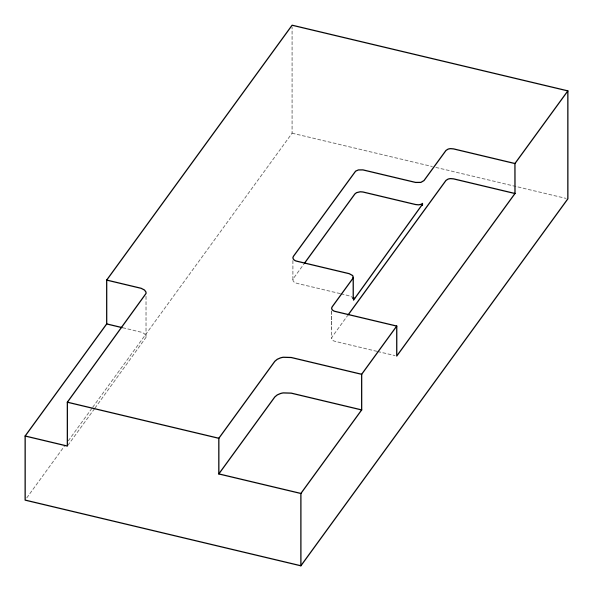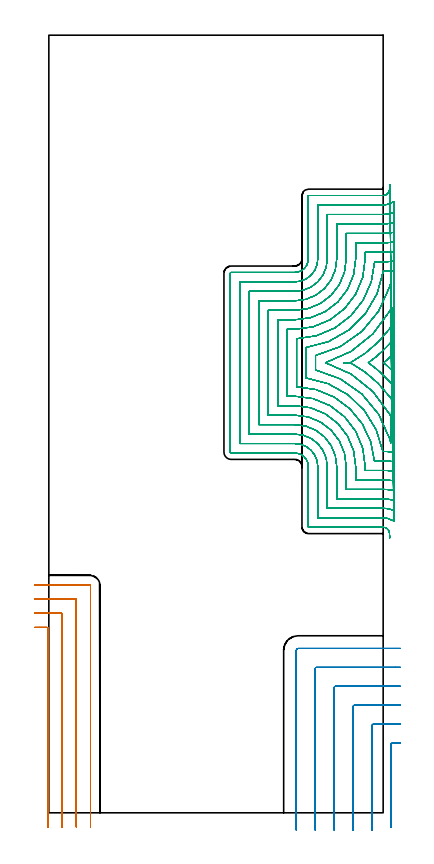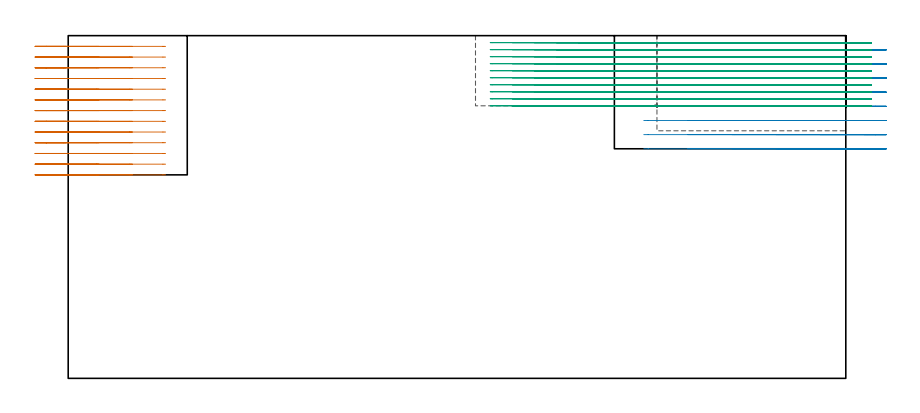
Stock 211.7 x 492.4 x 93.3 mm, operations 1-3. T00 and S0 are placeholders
(PLAN: 4 operations, 2 tool changes, 197.9 min)
(1 MILL_CORNER_NOTCH_RECTANGULAR | CORNER_NOTCH_RECTANGULAR | NXT0201_011 | Follow Part, ap 3, ae 75% | 18.46 min | 184345 mm3)
(2 MILL_CORNER_NOTCH_RECTANGULAR_1 | CORNER_NOTCH_RECTANGULAR_1 | UGT0201_008 | Follow Part, ap 4, ae 75% | 12.85 min | 217001 mm3)
(3 MILL_OPEN_POCKET | POCKET_OPEN | NXT0201_009 | Follow Part, ap 2, ae 75% | 127.91 min | 329521 mm3)
(4 MILL_SLOT | SLOT_PARTIAL_RECTANGULAR | NXT0201_009 | Follow Part, ap 2, ae 75% | 38.71 min | 76192 mm3)
(TOOL NXT0201_011 | ENDMILL 12mm [2P460-1200-NA 1630] | D12 FL38 Z6)
(TOOL UGT0201_008 | End Mill 16 mm | D16 FL32 Z4)
(TOOL NXT0201_009 | ENDMILL 8mm [2P460-0800-NA 1630] | D8 FL26 Z6)
(OP 1 MILL_CORNER_NOTCH_RECTANGULAR)
G17 G21 G94 G90
T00 M6
G54
G17 G0 G90 X-0.6 Y-8.97 S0 M3
G43 Z103.3 H1
Z90.385
G94 G1 Y-5.97 F250.
Y116.804 F500.
G3 X-1.196 Y117.4 R0.6
G1 X-6.
X-9. F250.
G0 Z103.3
X8.4 Y-9.
Z90.385
G1 Y-6.
Y125.804 F500.
G3 X7.804 Y126.4 R0.6
G1 X-6.
X-9. F250.
G0 Z103.3
X17.4 Y-9.
Z90.385
G1 Y-6.
Y134.804 F500.
G3 X16.804 Y135.4 R0.6
G1 X-6.
X-9. F250.
G0 Z103.3
X26.4 Y-9.
Z90.385
G1 Y-6.
Y143.8 F500.
G3 X25.8 Y144.4 R0.6
G1 X-6.
X-9. F250.
G0 Z103.3
X-0.6 Y-8.97
Z87.469
G1 Y-5.97
Y116.805 F500.
G3 X-1.195 Y117.4 R0.6
G1 X-6.
X-9. F250.
G0 Z103.3
X8.4 Y-9.
Z87.469
G1 Y-6.
Y125.804 F500.
G3 X7.804 Y126.4 R0.6
G1 X-6.
X-9. F250.
G0 Z103.3
X17.4 Y-9.
Z87.469
G1 Y-6.
Y134.804 F500.
G3 X16.804 Y135.4 R0.6
G1 X-6.
X-9. F250.
G0 Z103.3
X26.4 Y-9.
Z87.469
G1 Y-6.
Y143.8 F500.
G3 X25.8 Y144.4 R0.6
G1 X-6.
X-9. F250.
G0 Z103.3
X-0.6 Y-8.97
Z84.554
G1 Y-5.97
Y116.805 F500.
G3 X-1.195 Y117.4 R0.6
G1 X-6.
X-9. F250.
G0 Z103.3
X8.4 Y-9.
Z84.554
G1 Y-6.
Y125.804 F500.
G3 X7.804 Y126.4 R0.6
G1 X-6.
X-9. F250.
G0 Z103.3
X17.4 Y-9.
Z84.554
G1 Y-6.
Y134.804 F500.
G3 X16.804 Y135.4 R0.6
G1 X-6.
X-9. F250.
G0 Z103.3
X26.4 Y-9.
Z84.554
G1 Y-6.
Y143.8 F500.
G3 X25.8 Y144.4 R0.6
G1 X-6.
X-9. F250.
G0 Z103.3
X-0.6 Y-8.97
Z81.638
G1 Y-5.97
Y116.805 F500.
G3 X-1.195 Y117.4 R0.6
G1 X-6.
X-9. F250.
G0 Z103.3
X8.4 Y-9.
Z81.638
G1 Y-6.
Y125.804 F500.
G3 X7.804 Y126.4 R0.6
G1 X-6.
X-9. F250.
G0 Z103.3
X17.4 Y-9.
Z81.638
G1 Y-6.
Y134.804 F500.
G3 X16.804 Y135.4 R0.6
G1 X-6.
X-9. F250.
G0 Z103.3
X26.4 Y-9.
Z81.638
G1 Y-6.
Y143.8 F500.
G3 X25.8 Y144.4 R0.6
G1 X-6.
X-9. F250.
G0 Z103.3
X-0.6 Y-8.97
Z78.723
G1 Y-5.97
Y116.805 F500.
G3 X-1.195 Y117.4 R0.6
G1 X-6.
X-9. F250.
G0 Z103.3
X8.4 Y-9.
Z78.723
G1 Y-6.
Y125.804 F500.
G3 X7.804 Y126.4 R0.6
G1 X-6.
X-9. F250.
G0 Z103.3
X17.4 Y-9.
Z78.723
G1 Y-6.
Y134.804 F500.
G3 X16.804 Y135.4 R0.6
G1 X-6.
X-9. F250.
G0 Z103.3
X26.4 Y-9.
Z78.723
G1 Y-6.
Y143.8 F500.
G3 X25.8 Y144.4 R0.6
G1 X-6.
X-9. F250.
G0 Z103.3
X-0.6 Y-8.97
Z75.808
G1 Y-5.97
Y116.805 F500.
G3 X-1.195 Y117.4 R0.6
G1 X-6.
X-9. F250.
G0 Z103.3
X8.4 Y-9.
Z75.808
G1 Y-6.
Y125.804 F500.
G3 X7.804 Y126.4 R0.6
G1 X-6.
X-9. F250.
G0 Z103.3
X17.4 Y-9.
Z75.808
G1 Y-6.
Y134.804 F500.
G3 X16.804 Y135.4 R0.6
G1 X-6.
X-9. F250.
G0 Z103.3
X26.4 Y-9.
Z75.808
G1 Y-6.
Y143.8 F500.
G3 X25.8 Y144.4 R0.6
G1 X-6.
X-9. F250.
G0 Z103.3
X-0.6 Y-8.97
Z72.892
G1 Y-5.97
Y116.805 F500.
G3 X-1.195 Y117.4 R0.6
G1 X-6.
X-9. F250.
G0 Z103.3
X8.4 Y-9.
Z72.892
G1 Y-6.
Y125.804 F500.
G3 X7.804 Y126.4 R0.6
G1 X-6.
X-9. F250.
G0 Z103.3
X17.4 Y-9.
Z72.892
G1 Y-6.
Y134.804 F500.
G3 X16.804 Y135.4 R0.6
G1 X-6.
X-9. F250.
G0 Z103.3
X26.4 Y-9.
Z72.892
G1 Y-6.
Y143.8 F500.
G3 X25.8 Y144.4 R0.6
G1 X-6.
X-9. F250.
G0 Z103.3
X-0.6 Y-8.97
Z69.977
G1 Y-5.97
Y116.805 F500.
G3 X-1.195 Y117.4 R0.6
G1 X-6.
X-9. F250.
G0 Z103.3
X8.4 Y-9.
Z69.977
G1 Y-6.
Y125.804 F500.
G3 X7.804 Y126.4 R0.6
G1 X-6.
X-9. F250.
G0 Z103.3
X17.4 Y-9.
Z69.977
G1 Y-6.
Y134.804 F500.
G3 X16.804 Y135.4 R0.6
G1 X-6.
X-9. F250.
G0 Z103.3
X26.4 Y-9.
Z69.977
G1 Y-6.
Y143.8 F500.
G3 X25.8 Y144.4 R0.6
G1 X-6.
X-9. F250.
G0 Z103.3
X-0.6 Y-8.97
Z67.062
G1 Y-5.97
Y116.805 F500.
G3 X-1.195 Y117.4 R0.6
G1 X-6.
X-9. F250.
G0 Z103.3
X8.4 Y-9.
Z67.062
G1 Y-6.
Y125.804 F500.
G3 X7.804 Y126.4 R0.6
G1 X-6.
X-9. F250.
G0 Z103.3
X17.4 Y-9.
Z67.062
G1 Y-6.
Y134.804 F500.
G3 X16.804 Y135.4 R0.6
G1 X-6.
X-9. F250.
G0 Z103.3
X26.4 Y-9.
Z67.062
G1 Y-6.
Y143.8 F500.
G3 X25.8 Y144.4 R0.6
G1 X-6.
X-9. F250.
G0 Z103.3
X-0.6 Y-8.97
Z64.146
G1 Y-5.97
Y116.805 F500.
G3 X-1.195 Y117.4 R0.6
G1 X-6.
X-9. F250.
G0 Z103.3
X8.4 Y-9.
Z64.146
G1 Y-6.
Y125.804 F500.
G3 X7.804 Y126.4 R0.6
G1 X-6.
X-9. F250.
G0 Z103.3
X17.4 Y-9.
Z64.146
G1 Y-6.
Y134.804 F500.
G3 X16.804 Y135.4 R0.6
G1 X-6.
X-9. F250.
G0 Z103.3
X26.4 Y-9.
Z64.146
G1 Y-6.
Y143.8 F500.
G3 X25.8 Y144.4 R0.6
G1 X-6.
X-9. F250.
G0 Z103.3
X-0.6 Y-8.97
Z61.231
G1 Y-5.97
Y116.805 F500.
G3 X-1.195 Y117.4 R0.6
G1 X-6.
X-9. F250.
G0 Z103.3
X8.4 Y-9.
Z61.231
G1 Y-6.
Y125.804 F500.
G3 X7.804 Y126.4 R0.6
G1 X-6.
X-9. F250.
G0 Z103.3
X17.4 Y-9.
Z61.231
G1 Y-6.
Y134.804 F500.
G3 X16.804 Y135.4 R0.6
G1 X-6.
X-9. F250.
G0 Z103.3
X26.4 Y-9.
Z61.231
G1 Y-6.
Y143.8 F500.
G3 X25.8 Y144.4 R0.6
G1 X-6.
X-9. F250.
G0 Z103.3
X-0.6 Y-8.97
Z58.315
G1 Y-5.97
Y116.805 F500.
G3 X-1.195 Y117.4 R0.6
G1 X-6.
X-9. F250.
G0 Z103.3
X8.4 Y-9.
Z58.315
G1 Y-6.
Y125.804 F500.
G3 X7.804 Y126.4 R0.6
G1 X-6.
X-9. F250.
G0 Z103.3
X17.4 Y-9.
Z58.315
G1 Y-6.
Y134.804 F500.
G3 X16.804 Y135.4 R0.6
G1 X-6.
X-9. F250.
G0 Z103.3
X26.4 Y-9.
Z58.315
G1 Y-6.
Y143.8 F500.
G3 X25.8 Y144.4 R0.6
G1 X-6.
X-9. F250.
G0 Z103.3
X-0.6 Y-8.97
Z55.4
G1 Y-5.97
Y116.805 F500.
G3 X-1.195 Y117.4 R0.6
G1 X-6.
X-9. F250.
G0 Z103.3
X8.4 Y-9.
Z55.4
G1 Y-6.
Y125.804 F500.
G3 X7.804 Y126.4 R0.6
G1 X-6.
X-9. F250.
G0 Z103.3
X17.4 Y-9.
Z55.4
G1 Y-6.
Y134.804 F500.
G3 X16.804 Y135.4 R0.6
G1 X-6.
X-9. F250.
G0 Z103.3
X26.4 Y-9.
Z55.4
G1 Y-6.
Y143.8 F500.
G3 X25.8 Y144.4 R0.6
G1 X-6.
X-9. F250.
G0 Z103.3
M5
M2
(OP 2 MILL_CORNER_NOTCH_RECTANGULAR_1)
G17 G21 G94 G90
T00 M6
G54
G17 G0 G90 X222.7 Y44.1 S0 M3
G43 Z103.3 H0
Z89.45
G94 G1 X219.7 F250.
X217.494 F500.
G3 X216.7 Y43.306 R0.8
G1 Y-6.245
Y-9.245 F250.
G0 Z103.3
X222.7 Y56.1
Z89.45
G1 X219.7
X205.495 F500.
G3 X204.7 Y55.305 R0.8
G1 Y-8.
Y-11. F250.
G0 Z103.3
X222.7 Y68.1
Z89.45
G1 X219.7
X193.495 F500.
G3 X192.7 Y67.305 R0.8
G1 Y-8.
Y-11. F250.
G0 Z103.3
X222.7 Y80.1
Z89.45
G1 X219.7
X181.495 F500.
G3 X180.7 Y79.305 R0.8
G1 Y-8.
Y-11. F250.
G0 Z103.3
X222.7 Y92.1
Z89.45
G1 X219.7
X169.495 F500.
G3 X168.7 Y91.305 R0.8
G1 Y-8.
Y-11. F250.
G0 Z103.3
X222.7 Y104.1
Z89.45
G1 X219.7
X157.9 F500.
G3 X156.7 Y102.9 R1.2
G1 Y-8.
Y-11. F250.
G0 Z103.3
X222.7 Y44.1
Z85.6
G1 X219.7
X217.494 F500.
G3 X216.7 Y43.306 R0.8
G1 Y-6.245
Y-9.245 F250.
G0 Z103.3
X222.7 Y56.1
Z85.6
G1 X219.7
X205.495 F500.
G3 X204.7 Y55.305 R0.8
G1 Y-8.
Y-11. F250.
G0 Z103.3
X222.7 Y68.1
Z85.6
G1 X219.7
X193.495 F500.
G3 X192.7 Y67.305 R0.8
G1 Y-8.
Y-11. F250.
G0 Z103.3
X222.7 Y80.1
Z85.6
G1 X219.7
X181.495 F500.
G3 X180.7 Y79.305 R0.8
G1 Y-8.
Y-11. F250.
G0 Z103.3
X222.7 Y92.1
Z85.6
G1 X219.7
X169.495 F500.
G3 X168.7 Y91.305 R0.8
G1 Y-8.
Y-11. F250.
G0 Z103.3
X222.7 Y104.1
Z85.6
G1 X219.7
X157.9 F500.
G3 X156.7 Y102.9 R1.2
G1 Y-8.
Y-11. F250.
G0 Z103.3
X222.7 Y44.1
Z81.75
G1 X219.7
X217.494 F500.
G3 X216.7 Y43.306 R0.8
G1 Y-6.245
Y-9.245 F250.
G0 Z103.3
X222.7 Y56.1
Z81.75
G1 X219.7
X205.495 F500.
G3 X204.7 Y55.305 R0.8
G1 Y-8.
Y-11. F250.
G0 Z103.3
X222.7 Y68.1
Z81.75
G1 X219.7
X193.495 F500.
G3 X192.7 Y67.305 R0.8
G1 Y-8.
Y-11. F250.
G0 Z103.3
X222.7 Y80.1
Z81.75
G1 X219.7
X181.495 F500.
G3 X180.7 Y79.305 R0.8
G1 Y-8.
Y-11. F250.
G0 Z103.3
X222.7 Y92.1
Z81.75
G1 X219.7
X169.495 F500.
G3 X168.7 Y91.305 R0.8
G1 Y-8.
Y-11. F250.
G0 Z103.3
X222.7 Y104.1
Z81.75
G1 X219.7
X157.9 F500.
G3 X156.7 Y102.9 R1.2
G1 Y-8.
Y-11. F250.
G0 Z103.3
X222.7 Y44.1
Z77.9
G1 X219.7
X217.494 F500.
G3 X216.7 Y43.306 R0.8
G1 Y-6.245
Y-9.245 F250.
G0 Z103.3
X222.7 Y56.1
Z77.9
G1 X219.7
X205.495 F500.
G3 X204.7 Y55.305 R0.8
G1 Y-8.
Y-11. F250.
G0 Z103.3
X222.7 Y68.1
Z77.9
G1 X219.7
X193.495 F500.
G3 X192.7 Y67.305 R0.8
G1 Y-8.
Y-11. F250.
G0 Z103.3
X222.7 Y80.1
Z77.9
G1 X219.7
X181.495 F500.
G3 X180.7 Y79.305 R0.8
G1 Y-8.
Y-11. F250.
G0 Z103.3
X222.7 Y92.1
Z77.9
G1 X219.7
X169.495 F500.
G3 X168.7 Y91.305 R0.8
G1 Y-8.
Y-11. F250.
G0 Z103.3
X222.7 Y104.1
Z77.9
G1 X219.7
X157.9 F500.
G3 X156.7 Y102.9 R1.2
G1 Y-8.
Y-11. F250.
G0 Z103.3
X222.7 Y44.1
Z74.05
G1 X219.7
X217.494 F500.
G3 X216.7 Y43.306 R0.8
G1 Y-6.245
Y-9.245 F250.
G0 Z103.3
X222.7 Y56.1
Z74.05
G1 X219.7
X205.495 F500.
G3 X204.7 Y55.305 R0.8
G1 Y-8.
Y-11. F250.
G0 Z103.3
X222.7 Y68.1
Z74.05
G1 X219.7
X193.495 F500.
G3 X192.7 Y67.305 R0.8
G1 Y-8.
Y-11. F250.
G0 Z103.3
X222.7 Y80.1
Z74.05
G1 X219.7
X181.495 F500.
G3 X180.7 Y79.305 R0.8
G1 Y-8.
Y-11. F250.
G0 Z103.3
X222.7 Y92.1
Z74.05
G1 X219.7
X169.495 F500.
G3 X168.7 Y91.305 R0.8
G1 Y-8.
Y-11. F250.
G0 Z103.3
X222.7 Y104.1
Z74.05
G1 X219.7
X157.9 F500.
G3 X156.7 Y102.9 R1.2
G1 Y-8.
Y-11. F250.
G0 Z103.3
X222.7 Y44.1
Z70.2
G1 X219.7
X217.494 F500.
G3 X216.7 Y43.306 R0.8
G1 Y-6.245
Y-9.245 F250.
G0 Z103.3
X222.7 Y56.1
Z70.2
G1 X219.7
X205.495 F500.
G3 X204.7 Y55.305 R0.8
G1 Y-8.
Y-11. F250.
G0 Z103.3
X222.7 Y68.1
Z70.2
G1 X219.7
X193.495 F500.
G3 X192.7 Y67.305 R0.8
G1 Y-8.
Y-11. F250.
G0 Z103.3
X222.7 Y80.1
Z70.2
G1 X219.7
X181.495 F500.
G3 X180.7 Y79.305 R0.8
G1 Y-8.
Y-11. F250.
G0 Z103.3
X222.7 Y92.1
Z70.2
G1 X219.7
X169.495 F500.
G3 X168.7 Y91.305 R0.8
G1 Y-8.
Y-11. F250.
G0 Z103.3
X222.7 Y104.1
Z70.2
G1 X219.7
X157.9 F500.
G3 X156.7 Y102.9 R1.2
G1 Y-8.
Y-11. F250.
G0 Z103.3
X222.7 Y44.1
Z66.35
G1 X219.7
X217.494 F500.
G3 X216.7 Y43.306 R0.8
G1 Y-6.245
Y-9.245 F250.
G0 Z103.3
X222.7 Y56.1
Z66.35
G1 X219.7
X205.495 F500.
G3 X204.7 Y55.305 R0.8
G1 Y-8.
Y-11. F250.
G0 Z103.3
X222.7 Y68.1
Z66.35
G1 X219.7
X193.495 F500.
G3 X192.7 Y67.305 R0.8
G1 Y-8.
Y-11. F250.
G0 Z103.3
X222.7 Y80.1
Z66.35
G1 X219.7
X181.495 F500.
G3 X180.7 Y79.305 R0.8
G1 Y-8.
Y-11. F250.
G0 Z103.3
X222.7 Y92.1
Z66.35
G1 X219.7
X169.495 F500.
G3 X168.7 Y91.305 R0.8
G1 Y-8.
Y-11. F250.
G0 Z103.3
X222.7 Y104.1
Z66.35
G1 X219.7
X157.9 F500.
G3 X156.7 Y102.9 R1.2
G1 Y-8.
Y-11. F250.
G0 Z103.3
X222.7 Y44.1
Z62.5
G1 X219.7
X217.494 F500.
G3 X216.7 Y43.306 R0.8
G1 Y-6.245
Y-9.245 F250.
G0 Z103.3
X222.7 Y56.1
Z62.5
G1 X219.7
X205.495 F500.
G3 X204.7 Y55.305 R0.8
G1 Y-8.
Y-11. F250.
G0 Z103.3
X222.7 Y68.1
Z62.5
G1 X219.7
X193.495 F500.
G3 X192.7 Y67.305 R0.8
G1 Y-8.
Y-11. F250.
G0 Z103.3
X222.7 Y80.1
Z62.5
G1 X219.7
X181.495 F500.
G3 X180.7 Y79.305 R0.8
G1 Y-8.
Y-11. F250.
G0 Z103.3
X222.7 Y92.1
Z62.5
G1 X219.7
X169.495 F500.
G3 X168.7 Y91.305 R0.8
G1 Y-8.
Y-11. F250.
G0 Z103.3
X222.7 Y104.1
Z62.5
G1 X219.7
X157.9 F500.
G3 X156.7 Y102.9 R1.2
G1 Y-8.
Y-11. F250.
G0 Z103.3
M5
M2
(OP 3 MILL_OPEN_POCKET)
G17 G21 G94 G90
T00 M6
G54
G17 G0 G90 X217.864 Y290.374 S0 M3
G43 Z103.3 H1
Z91.39
G94 G1 X215.7 Y288.296 F250.
G2 X212.065 Y285. R86.5 F500.
X215.7 Y281.704 R86.5
G1 X217.864 Y279.626 F250.
X217.704 Y299.153
X215.7 Y296.92
G2 X202.316 Y285. R80.5 F500.
X215.7 Y273.08 R80.5
G1 X217.704 Y270.847 F250.
X217.484 Y308.815
X215.7 Y306.403
G2 X190.925 Y285. R74.5 F500.
G1 X186.77
X190.925
G2 X215.7 Y263.597 R74.5
G1 X217.484 Y261.185 F250.
X217.155 Y320.093
X215.7 Y317.47
G2 X175.185 Y285. R68.5 F500.
X215.7 Y252.53 R68.5
G1 X217.155 Y249.907 F250.
X216.556 Y335.736
X215.7 Y332.861
G2 X168.9 Y289.588 R62.5 F500.
G1 Y280.412
G2 X215.7 Y237.139 R62.5
G1 X216.556 Y234.264 F250.
X218.691 Y343.285
X215.7 Y343.054
G2 X211.759 Y342.9 R52. F500.
X162.9 Y294.648 R56.5
G1 Y275.352
G2 X211.496 Y228.8 R56.5
X215.7 Y228.646 R52.
G1 X218.691 Y228.416 F250.
X218.689 Y349.335
X215.7 Y349.074
G2 X211.7 Y348.9 R46. F500.
G1 X206.268
G2 X156.9 Y300.212 R50.5
G1 Y269.788
G2 X206.179 Y222.8 R50.5
G1 X211.7
G2 X215.7 Y222.626 R46.
G1 X218.689 Y222.365 F250.
X218.685 Y355.401
X215.7 Y355.101
G2 X211.7 Y354.9 R40. F500.
G1 X200.3
Y350.7
G2 X155.8 Y306.2 R44.5
G1 X150.9
Y263.8
X155.8
G2 X200.3 Y219.3 R44.5
G1 Y216.8
X211.7
G2 X215.7 Y216.599 R40.
G1 X218.685 Y216.299 F250.
X218.679 Y361.489
X215.7 Y361.136
G2 X211.7 Y360.9 R34. F500.
G1 X194.3
Y350.7
G2 X155.8 Y312.2 R38.5
G1 X144.9
Y257.8
X155.8
G2 X194.3 Y219.3 R38.5
G1 Y210.8
X211.7
G2 X215.7 Y210.564 R34.
G1 X218.679 Y210.211 F250.
X218.669 Y367.616
X215.7 Y367.187
G2 X211.7 Y366.9 R28. F500.
G1 X188.3
Y350.7
G2 X155.8 Y318.2 R32.5
G1 X138.9
Y251.8
X155.8
G2 X188.3 Y219.3 R32.5
G1 Y204.8
X211.7
G2 X215.7 Y204.513 R28.
G1 X218.669 Y204.084 F250.
X218.65 Y373.812
X215.7 Y373.267
G2 X211.7 Y372.9 R22. F500.
G1 X182.3
Y350.7
G2 X155.8 Y324.2 R26.5
G1 X132.9
Y245.8
X155.8
G2 X182.3 Y219.3 R26.5
G1 Y198.8
X211.7
G2 X215.7 Y198.433 R22.
G1 X218.65 Y197.888 F250.
X218.605 Y380.158
X215.7 Y379.408
G2 X211.7 Y378.9 R16. F500.
G1 X176.3
Y350.7
G2 X155.8 Y330.2 R20.5
G1 X126.9
Y239.8
X155.8
G2 X176.3 Y219.3 R20.5
G1 Y192.8
X211.7
G2 X215.7 Y192.292 R16.
G1 X218.605 Y191.542 F250.
X218.45 Y386.935
X215.7 Y385.735
G2 X211.7 Y384.9 R10. F500.
G1 X170.3
Y350.7
G2 X155.8 Y336.2 R14.5
G1 X120.9
Y233.8
X155.8
G2 X170.3 Y219.3 R14.5
G1 Y186.8
X211.7
G2 X215.7 Y185.965 R10.
G1 X218.45 Y184.765 F250.
X215.902 Y397.61
X215.69 Y394.617
G2 X211.7 Y390.9 R4. F500.
G1 X164.5
G3 X164.3 Y390.701 R0.2
G1 Y350.7
G2 X155.8 Y342.2 R8.5
G1 X115.4
G3 X114.9 Y341.7 R0.5
G1 Y228.3
G3 X115.4 Y227.8 R0.5
G1 X155.8
G2 X164.3 Y219.3 R8.5
G1 Y181.
G3 X164.5 Y180.8 R0.2
G1 X211.7
G2 X215.69 Y177.083 R4.
G1 X215.902 Y174.09 F250.
G0 X217.864 Y290.374 Z89.48
G1 X215.7 Y288.296
G2 X212.065 Y285. R86.5 F500.
X215.7 Y281.704 R86.5
G1 X217.864 Y279.626 F250.
X217.704 Y299.153
X215.7 Y296.92
G2 X202.316 Y285. R80.5 F500.
X215.7 Y273.08 R80.5
G1 X217.704 Y270.847 F250.
X217.484 Y308.815
X215.7 Y306.403
G2 X190.925 Y285. R74.5 F500.
G1 X186.77
X190.925
G2 X215.7 Y263.597 R74.5
G1 X217.484 Y261.185 F250.
X217.155 Y320.093
X215.7 Y317.47
G2 X175.185 Y285. R68.5 F500.
X215.7 Y252.53 R68.5
G1 X217.155 Y249.907 F250.
X216.556 Y335.736
X215.7 Y332.861
G2 X168.9 Y289.588 R62.5 F500.
G1 Y280.412
G2 X215.7 Y237.139 R62.5
G1 X216.556 Y234.264 F250.
X218.691 Y343.285
X215.7 Y343.054
G2 X211.759 Y342.9 R52. F500.
X162.9 Y294.648 R56.5
G1 Y275.352
G2 X211.496 Y228.8 R56.5
X215.7 Y228.646 R52.
G1 X218.691 Y228.416 F250.
X218.689 Y349.335
X215.7 Y349.074
G2 X211.7 Y348.9 R46. F500.
G1 X206.268
G2 X156.9 Y300.212 R50.5
G1 Y269.788
G2 X206.179 Y222.8 R50.5
G1 X211.7
G2 X215.7 Y222.626 R46.
G1 X218.689 Y222.365 F250.
X218.685 Y355.401
X215.7 Y355.101
G2 X211.7 Y354.9 R40. F500.
G1 X200.3
Y350.7
G2 X155.8 Y306.2 R44.5
G1 X150.9
Y263.8
X155.8
G2 X200.3 Y219.3 R44.5
G1 Y216.8
X211.7
G2 X215.7 Y216.599 R40.
G1 X218.685 Y216.299 F250.
X218.679 Y361.489
X215.7 Y361.136
G2 X211.7 Y360.9 R34. F500.
G1 X194.3
Y350.7
G2 X155.8 Y312.2 R38.5
G1 X144.9
Y257.8
X155.8
G2 X194.3 Y219.3 R38.5
G1 Y210.8
X211.7
G2 X215.7 Y210.564 R34.
G1 X218.679 Y210.211 F250.
X218.669 Y367.616
X215.7 Y367.187
G2 X211.7 Y366.9 R28. F500.
G1 X188.3
Y350.7
G2 X155.8 Y318.2 R32.5
G1 X138.9
Y251.8
X155.8
G2 X188.3 Y219.3 R32.5
G1 Y204.8
X211.7
G2 X215.7 Y204.513 R28.
G1 X218.669 Y204.084 F250.
X218.65 Y373.812
X215.7 Y373.267
G2 X211.7 Y372.9 R22. F500.
G1 X182.3
Y350.7
G2 X155.8 Y324.2 R26.5
G1 X132.9
Y245.8
X155.8
G2 X182.3 Y219.3 R26.5
G1 Y198.8
X211.7
G2 X215.7 Y198.433 R22.
G1 X218.65 Y197.888 F250.
X218.605 Y380.158
X215.7 Y379.408
G2 X211.7 Y378.9 R16. F500.
G1 X176.3
Y350.7
G2 X155.8 Y330.2 R20.5
G1 X126.9
Y239.8
X155.8
G2 X176.3 Y219.3 R20.5
G1 Y192.8
X211.7
G2 X215.7 Y192.292 R16.
G1 X218.605 Y191.542 F250.
X218.45 Y386.935
X215.7 Y385.735
G2 X211.7 Y384.9 R10. F500.
G1 X170.3
Y350.7
G2 X155.8 Y336.2 R14.5
G1 X120.9
Y233.8
X155.8
G2 X170.3 Y219.3 R14.5
G1 Y186.8
X211.7
G2 X215.7 Y185.965 R10.
G1 X218.45 Y184.765 F250.
X215.902 Y397.61
X215.69 Y394.617
G2 X211.7 Y390.9 R4. F500.
G1 X164.5
G3 X164.3 Y390.701 R0.2
G1 Y350.7
G2 X155.8 Y342.2 R8.5
G1 X115.4
G3 X114.9 Y341.7 R0.5
G1 Y228.3
G3 X115.4 Y227.8 R0.5
G1 X155.8
G2 X164.3 Y219.3 R8.5
G1 Y181.
G3 X164.5 Y180.8 R0.2
G1 X211.7
G2 X215.69 Y177.083 R4.
G1 X215.902 Y174.09 F250.
G0 X217.864 Y290.374 Z87.57
G1 X215.7 Y288.296
G2 X212.065 Y285. R86.5 F500.
X215.7 Y281.704 R86.5
G1 X217.864 Y279.626 F250.
X217.704 Y299.153
X215.7 Y296.92
G2 X202.316 Y285. R80.5 F500.
X215.7 Y273.08 R80.5
G1 X217.704 Y270.847 F250.
X217.484 Y308.815
X215.7 Y306.403
G2 X190.925 Y285. R74.5 F500.
G1 X186.77
X190.925
G2 X215.7 Y263.597 R74.5
G1 X217.484 Y261.185 F250.
X217.155 Y320.093
X215.7 Y317.47
G2 X175.185 Y285. R68.5 F500.
X215.7 Y252.53 R68.5
G1 X217.155 Y249.907 F250.
X216.556 Y335.736
X215.7 Y332.861
G2 X168.9 Y289.588 R62.5 F500.
G1 Y280.412
G2 X215.7 Y237.139 R62.5
G1 X216.556 Y234.264 F250.
X218.691 Y343.285
X215.7 Y343.054
G2 X211.759 Y342.9 R52. F500.
X162.9 Y294.648 R56.5
G1 Y275.352
G2 X211.496 Y228.8 R56.5
X215.7 Y228.646 R52.
G1 X218.691 Y228.416 F250.
X218.689 Y349.335
X215.7 Y349.074
G2 X211.7 Y348.9 R46. F500.
G1 X206.268
G2 X156.9 Y300.212 R50.5
G1 Y269.788
G2 X206.179 Y222.8 R50.5
G1 X211.7
G2 X215.7 Y222.626 R46.
G1 X218.689 Y222.365 F250.
X218.685 Y355.401
X215.7 Y355.101
G2 X211.7 Y354.9 R40. F500.
G1 X200.3
Y350.7
G2 X155.8 Y306.2 R44.5
G1 X150.9
Y263.8
X155.8
G2 X200.3 Y219.3 R44.5
G1 Y216.8
X211.7
G2 X215.7 Y216.599 R40.
G1 X218.685 Y216.299 F250.
X218.679 Y361.489
X215.7 Y361.136
G2 X211.7 Y360.9 R34. F500.
G1 X194.3
Y350.7
G2 X155.8 Y312.2 R38.5
G1 X144.9
Y257.8
X155.8
G2 X194.3 Y219.3 R38.5
G1 Y210.8
X211.7
G2 X215.7 Y210.564 R34.
G1 X218.679 Y210.211 F250.
X218.669 Y367.616
X215.7 Y367.187
G2 X211.7 Y366.9 R28. F500.
G1 X188.3
Y350.7
G2 X155.8 Y318.2 R32.5
G1 X138.9
Y251.8
X155.8
G2 X188.3 Y219.3 R32.5
G1 Y204.8
X211.7
G2 X215.7 Y204.513 R28.
G1 X218.669 Y204.084 F250.
X218.65 Y373.812
X215.7 Y373.267
G2 X211.7 Y372.9 R22. F500.
G1 X182.3
Y350.7
G2 X155.8 Y324.2 R26.5
G1 X132.9
Y245.8
X155.8
G2 X182.3 Y219.3 R26.5
G1 Y198.8
X211.7
G2 X215.7 Y198.433 R22.
G1 X218.65 Y197.888 F250.
X218.605 Y380.158
X215.7 Y379.408
G2 X211.7 Y378.9 R16. F500.
G1 X176.3
Y350.7
G2 X155.8 Y330.2 R20.5
G1 X126.9
Y239.8
X155.8
G2 X176.3 Y219.3 R20.5
G1 Y192.8
X211.7
G2 X215.7 Y192.292 R16.
G1 X218.605 Y191.542 F250.
X218.45 Y386.935
X215.7 Y385.735
G2 X211.7 Y384.9 R10. F500.
G1 X170.3
Y350.7
G2 X155.8 Y336.2 R14.5
G1 X120.9
Y233.8
X155.8
G2 X170.3 Y219.3 R14.5
G1 Y186.8
X211.7
G2 X215.7 Y185.965 R10.
G1 X218.45 Y184.765 F250.
X215.902 Y397.61
X215.69 Y394.617
G2 X211.7 Y390.9 R4. F500.
G1 X164.5
G3 X164.3 Y390.701 R0.2
G1 Y350.7
G2 X155.8 Y342.2 R8.5
G1 X115.4
G3 X114.9 Y341.7 R0.5
G1 Y228.3
G3 X115.4 Y227.8 R0.5
G1 X155.8
G2 X164.3 Y219.3 R8.5
G1 Y181.
G3 X164.5 Y180.8 R0.2
G1 X211.7
G2 X215.69 Y177.083 R4.
G1 X215.902 Y174.09 F250.
G0 X217.864 Y290.374 Z85.66
G1 X215.7 Y288.296
G2 X212.065 Y285. R86.5 F500.
X215.7 Y281.704 R86.5
G1 X217.864 Y279.626 F250.
X217.704 Y299.153
X215.7 Y296.92
G2 X202.316 Y285. R80.5 F500.
X215.7 Y273.08 R80.5
G1 X217.704 Y270.847 F250.
X217.484 Y308.815
X215.7 Y306.403
G2 X190.925 Y285. R74.5 F500.
G1 X186.77
X190.925
G2 X215.7 Y263.597 R74.5
G1 X217.484 Y261.185 F250.
X217.155 Y320.093
X215.7 Y317.47
G2 X175.185 Y285. R68.5 F500.
X215.7 Y252.53 R68.5
G1 X217.155 Y249.907 F250.
X216.556 Y335.736
X215.7 Y332.861
G2 X168.9 Y289.588 R62.5 F500.
G1 Y280.412
G2 X215.7 Y237.139 R62.5
G1 X216.556 Y234.264 F250.
X218.691 Y343.285
X215.7 Y343.054
G2 X211.759 Y342.9 R52. F500.
X162.9 Y294.648 R56.5
G1 Y275.352
G2 X211.496 Y228.8 R56.5
X215.7 Y228.646 R52.
G1 X218.691 Y228.416 F250.
X218.689 Y349.335
X215.7 Y349.074
G2 X211.7 Y348.9 R46. F500.
G1 X206.268
G2 X156.9 Y300.212 R50.5
G1 Y269.788
G2 X206.179 Y222.8 R50.5
G1 X211.7
G2 X215.7 Y222.626 R46.
G1 X218.689 Y222.365 F250.
X218.685 Y355.401
X215.7 Y355.101
G2 X211.7 Y354.9 R40. F500.
G1 X200.3
Y350.7
G2 X155.8 Y306.2 R44.5
G1 X150.9
Y263.8
X155.8
G2 X200.3 Y219.3 R44.5
G1 Y216.8
X211.7
G2 X215.7 Y216.599 R40.
G1 X218.685 Y216.299 F250.
X218.679 Y361.489
X215.7 Y361.136
G2 X211.7 Y360.9 R34. F500.
G1 X194.3
Y350.7
G2 X155.8 Y312.2 R38.5
G1 X144.9
Y257.8
X155.8
G2 X194.3 Y219.3 R38.5
G1 Y210.8
X211.7
G2 X215.7 Y210.564 R34.
G1 X218.679 Y210.211 F250.
X218.669 Y367.616
X215.7 Y367.187
G2 X211.7 Y366.9 R28. F500.
G1 X188.3
Y350.7
G2 X155.8 Y318.2 R32.5
G1 X138.9
Y251.8
X155.8
G2 X188.3 Y219.3 R32.5
G1 Y204.8
X211.7
G2 X215.7 Y204.513 R28.
G1 X218.669 Y204.084 F250.
X218.65 Y373.812
X215.7 Y373.267
G2 X211.7 Y372.9 R22. F500.
G1 X182.3
Y350.7
G2 X155.8 Y324.2 R26.5
G1 X132.9
Y245.8
X155.8
G2 X182.3 Y219.3 R26.5
G1 Y198.8
X211.7
G2 X215.7 Y198.433 R22.
G1 X218.65 Y197.888 F250.
X218.605 Y380.158
X215.7 Y379.408
G2 X211.7 Y378.9 R16. F500.
G1 X176.3
Y350.7
G2 X155.8 Y330.2 R20.5
G1 X126.9
Y239.8
X155.8
G2 X176.3 Y219.3 R20.5
G1 Y192.8
X211.7
G2 X215.7 Y192.292 R16.
G1 X218.605 Y191.542 F250.
X218.45 Y386.935
X215.7 Y385.735
G2 X211.7 Y384.9 R10. F500.
G1 X170.3
Y350.7
G2 X155.8 Y336.2 R14.5
G1 X120.9
Y233.8
X155.8
G2 X170.3 Y219.3 R14.5
G1 Y186.8
X211.7
G2 X215.7 Y185.965 R10.
G1 X218.45 Y184.765 F250.
X215.902 Y397.61
X215.69 Y394.617
G2 X211.7 Y390.9 R4. F500.
G1 X164.5
G3 X164.3 Y390.701 R0.2
G1 Y350.7
G2 X155.8 Y342.2 R8.5
G1 X115.4
G3 X114.9 Y341.7 R0.5
G1 Y228.3
G3 X115.4 Y227.8 R0.5
G1 X155.8
G2 X164.3 Y219.3 R8.5
G1 Y181.
G3 X164.5 Y180.8 R0.2
G1 X211.7
G2 X215.69 Y177.083 R4.
G1 X215.902 Y174.09 F250.
G0 X217.864 Y290.374 Z83.75
G1 X215.7 Y288.296
G2 X212.065 Y285. R86.5 F500.
X215.7 Y281.704 R86.5
G1 X217.864 Y279.626 F250.
X217.704 Y299.153
X215.7 Y296.92
G2 X202.316 Y285. R80.5 F500.
X215.7 Y273.08 R80.5
G1 X217.704 Y270.847 F250.
X217.484 Y308.815
X215.7 Y306.403
G2 X190.925 Y285. R74.5 F500.
G1 X186.77
X190.925
G2 X215.7 Y263.597 R74.5
G1 X217.484 Y261.185 F250.
X217.155 Y320.093
X215.7 Y317.47
G2 X175.185 Y285. R68.5 F500.
X215.7 Y252.53 R68.5
G1 X217.155 Y249.907 F250.
X216.556 Y335.736
X215.7 Y332.861
G2 X168.9 Y289.588 R62.5 F500.
G1 Y280.412
G2 X215.7 Y237.139 R62.5
G1 X216.556 Y234.264 F250.
X218.691 Y343.285
X215.7 Y343.054
G2 X211.759 Y342.9 R52. F500.
X162.9 Y294.648 R56.5
G1 Y275.352
G2 X211.496 Y228.8 R56.5
X215.7 Y228.646 R52.
G1 X218.691 Y228.416 F250.
X218.689 Y349.335
X215.7 Y349.074
G2 X211.7 Y348.9 R46. F500.
G1 X206.268
G2 X156.9 Y300.212 R50.5
G1 Y269.788
G2 X206.179 Y222.8 R50.5
G1 X211.7
G2 X215.7 Y222.626 R46.
G1 X218.689 Y222.365 F250.
X218.685 Y355.401
X215.7 Y355.101
G2 X211.7 Y354.9 R40. F500.
G1 X200.3
Y350.7
G2 X155.8 Y306.2 R44.5
G1 X150.9
Y263.8
X155.8
G2 X200.3 Y219.3 R44.5
G1 Y216.8
X211.7
G2 X215.7 Y216.599 R40.
G1 X218.685 Y216.299 F250.
X218.679 Y361.489
X215.7 Y361.136
G2 X211.7 Y360.9 R34. F500.
G1 X194.3
Y350.7
G2 X155.8 Y312.2 R38.5
G1 X144.9
Y257.8
X155.8
G2 X194.3 Y219.3 R38.5
G1 Y210.8
X211.7
G2 X215.7 Y210.564 R34.
G1 X218.679 Y210.211 F250.
X218.669 Y367.616
X215.7 Y367.187
G2 X211.7 Y366.9 R28. F500.
G1 X188.3
Y350.7
G2 X155.8 Y318.2 R32.5
G1 X138.9
Y251.8
X155.8
G2 X188.3 Y219.3 R32.5
G1 Y204.8
X211.7
G2 X215.7 Y204.513 R28.
G1 X218.669 Y204.084 F250.
X218.65 Y373.812
X215.7 Y373.267
G2 X211.7 Y372.9 R22. F500.
G1 X182.3
Y350.7
G2 X155.8 Y324.2 R26.5
G1 X132.9
Y245.8
X155.8
G2 X182.3 Y219.3 R26.5
G1 Y198.8
X211.7
G2 X215.7 Y198.433 R22.
G1 X218.65 Y197.888 F250.
X218.605 Y380.158
X215.7 Y379.408
G2 X211.7 Y378.9 R16. F500.
G1 X176.3
Y350.7
G2 X155.8 Y330.2 R20.5
G1 X126.9
Y239.8
X155.8
G2 X176.3 Y219.3 R20.5
G1 Y192.8
X211.7
G2 X215.7 Y192.292 R16.
G1 X218.605 Y191.542 F250.
X218.45 Y386.935
X215.7 Y385.735
G2 X211.7 Y384.9 R10. F500.
G1 X170.3
Y350.7
G2 X155.8 Y336.2 R14.5
G1 X120.9
Y233.8
X155.8
G2 X170.3 Y219.3 R14.5
G1 Y186.8
X211.7
G2 X215.7 Y185.965 R10.
G1 X218.45 Y184.765 F250.
X215.902 Y397.61
X215.69 Y394.617
G2 X211.7 Y390.9 R4. F500.
G1 X164.5
G3 X164.3 Y390.701 R0.2
G1 Y350.7
G2 X155.8 Y342.2 R8.5
G1 X115.4
G3 X114.9 Y341.7 R0.5
G1 Y228.3
G3 X115.4 Y227.8 R0.5
G1 X155.8
G2 X164.3 Y219.3 R8.5
G1 Y181.
G3 X164.5 Y180.8 R0.2
G1 X211.7
G2 X215.69 Y177.083 R4.
G1 X215.902 Y174.09 F250.
G0 X217.864 Y290.374 Z81.84
G1 X215.7 Y288.296
G2 X212.065 Y285. R86.5 F500.
X215.7 Y281.704 R86.5
G1 X217.864 Y279.626 F250.
X217.704 Y299.153
X215.7 Y296.92
G2 X202.316 Y285. R80.5 F500.
X215.7 Y273.08 R80.5
G1 X217.704 Y270.847 F250.
X217.484 Y308.815
X215.7 Y306.403
G2 X190.925 Y285. R74.5 F500.
G1 X186.77
X190.925
G2 X215.7 Y263.597 R74.5
G1 X217.484 Y261.185 F250.
X217.155 Y320.093
X215.7 Y317.47
G2 X175.185 Y285. R68.5 F500.
X215.7 Y252.53 R68.5
G1 X217.155 Y249.907 F250.
X216.556 Y335.736
X215.7 Y332.861
G2 X168.9 Y289.588 R62.5 F500.
G1 Y280.412
G2 X215.7 Y237.139 R62.5
G1 X216.556 Y234.264 F250.
X218.691 Y343.285
X215.7 Y343.054
G2 X211.759 Y342.9 R52. F500.
X162.9 Y294.648 R56.5
G1 Y275.352
G2 X211.496 Y228.8 R56.5
X215.7 Y228.646 R52.
G1 X218.691 Y228.416 F250.
X218.689 Y349.335
X215.7 Y349.074
G2 X211.7 Y348.9 R46. F500.
G1 X206.268
G2 X156.9 Y300.212 R50.5
G1 Y269.788
G2 X206.179 Y222.8 R50.5
G1 X211.7
G2 X215.7 Y222.626 R46.
G1 X218.689 Y222.365 F250.
X218.685 Y355.401
X215.7 Y355.101
G2 X211.7 Y354.9 R40. F500.
G1 X200.3
Y350.7
G2 X155.8 Y306.2 R44.5
G1 X150.9
Y263.8
X155.8
G2 X200.3 Y219.3 R44.5
G1 Y216.8
X211.7
G2 X215.7 Y216.599 R40.
G1 X218.685 Y216.299 F250.
X218.679 Y361.489
X215.7 Y361.136
G2 X211.7 Y360.9 R34. F500.
G1 X194.3
Y350.7
G2 X155.8 Y312.2 R38.5
G1 X144.9
Y257.8
X155.8
G2 X194.3 Y219.3 R38.5
G1 Y210.8
X211.7
G2 X215.7 Y210.564 R34.
G1 X218.679 Y210.211 F250.
X218.669 Y367.616
X215.7 Y367.187
G2 X211.7 Y366.9 R28. F500.
G1 X188.3
Y350.7
G2 X155.8 Y318.2 R32.5
G1 X138.9
Y251.8
X155.8
G2 X188.3 Y219.3 R32.5
G1 Y204.8
X211.7
G2 X215.7 Y204.513 R28.
G1 X218.669 Y204.084 F250.
X218.65 Y373.812
X215.7 Y373.267
G2 X211.7 Y372.9 R22. F500.
G1 X182.3
Y350.7
G2 X155.8 Y324.2 R26.5
G1 X132.9
Y245.8
X155.8
G2 X182.3 Y219.3 R26.5
G1 Y198.8
X211.7
G2 X215.7 Y198.433 R22.
G1 X218.65 Y197.888 F250.
X218.605 Y380.158
X215.7 Y379.408
G2 X211.7 Y378.9 R16. F500.
G1 X176.3
Y350.7
G2 X155.8 Y330.2 R20.5
G1 X126.9
Y239.8
X155.8
G2 X176.3 Y219.3 R20.5
G1 Y192.8
X211.7
G2 X215.7 Y192.292 R16.
G1 X218.605 Y191.542 F250.
X218.45 Y386.935
X215.7 Y385.735
G2 X211.7 Y384.9 R10. F500.
G1 X170.3
Y350.7
G2 X155.8 Y336.2 R14.5
G1 X120.9
Y233.8
X155.8
G2 X170.3 Y219.3 R14.5
G1 Y186.8
X211.7
G2 X215.7 Y185.965 R10.
G1 X218.45 Y184.765 F250.
X215.902 Y397.61
X215.69 Y394.617
G2 X211.7 Y390.9 R4. F500.
G1 X164.5
G3 X164.3 Y390.701 R0.2
G1 Y350.7
G2 X155.8 Y342.2 R8.5
G1 X115.4
G3 X114.9 Y341.7 R0.5
G1 Y228.3
G3 X115.4 Y227.8 R0.5
G1 X155.8
G2 X164.3 Y219.3 R8.5
G1 Y181.
G3 X164.5 Y180.8 R0.2
G1 X211.7
G2 X215.69 Y177.083 R4.
G1 X215.902 Y174.09 F250.
G0 X217.864 Y290.374 Z79.93
G1 X215.7 Y288.296
G2 X212.065 Y285. R86.5 F500.
X215.7 Y281.704 R86.5
G1 X217.864 Y279.626 F250.
X217.704 Y299.153
X215.7 Y296.92
G2 X202.316 Y285. R80.5 F500.
X215.7 Y273.08 R80.5
G1 X217.704 Y270.847 F250.
X217.484 Y308.815
X215.7 Y306.403
G2 X190.925 Y285. R74.5 F500.
G1 X186.77
X190.925
G2 X215.7 Y263.597 R74.5
G1 X217.484 Y261.185 F250.
X217.155 Y320.093
X215.7 Y317.47
G2 X175.185 Y285. R68.5 F500.
X215.7 Y252.53 R68.5
G1 X217.155 Y249.907 F250.
X216.556 Y335.736
X215.7 Y332.861
G2 X168.9 Y289.588 R62.5 F500.
G1 Y280.412
G2 X215.7 Y237.139 R62.5
G1 X216.556 Y234.264 F250.
X218.691 Y343.285
X215.7 Y343.054
G2 X211.759 Y342.9 R52. F500.
X162.9 Y294.648 R56.5
G1 Y275.352
G2 X211.496 Y228.8 R56.5
X215.7 Y228.646 R52.
G1 X218.691 Y228.416 F250.
X218.689 Y349.335
X215.7 Y349.074
G2 X211.7 Y348.9 R46. F500.
G1 X206.268
G2 X156.9 Y300.212 R50.5
G1 Y269.788
G2 X206.179 Y222.8 R50.5
G1 X211.7
G2 X215.7 Y222.626 R46.
G1 X218.689 Y222.365 F250.
X218.685 Y355.401
X215.7 Y355.101
G2 X211.7 Y354.9 R40. F500.
G1 X200.3
Y350.7
G2 X155.8 Y306.2 R44.5
G1 X150.9
Y263.8
X155.8
G2 X200.3 Y219.3 R44.5
G1 Y216.8
X211.7
G2 X215.7 Y216.599 R40.
G1 X218.685 Y216.299 F250.
X218.679 Y361.489
X215.7 Y361.136
G2 X211.7 Y360.9 R34. F500.
G1 X194.3
Y350.7
G2 X155.8 Y312.2 R38.5
G1 X144.9
Y257.8
X155.8
G2 X194.3 Y219.3 R38.5
G1 Y210.8
X211.7
G2 X215.7 Y210.564 R34.
G1 X218.679 Y210.211 F250.
X218.669 Y367.616
X215.7 Y367.187
G2 X211.7 Y366.9 R28. F500.
G1 X188.3
Y350.7
G2 X155.8 Y318.2 R32.5
G1 X138.9
Y251.8
X155.8
G2 X188.3 Y219.3 R32.5
G1 Y204.8
X211.7
G2 X215.7 Y204.513 R28.
G1 X218.669 Y204.084 F250.
X218.65 Y373.812
X215.7 Y373.267
G2 X211.7 Y372.9 R22. F500.
G1 X182.3
Y350.7
G2 X155.8 Y324.2 R26.5
G1 X132.9
Y245.8
X155.8
G2 X182.3 Y219.3 R26.5
G1 Y198.8
X211.7
G2 X215.7 Y198.433 R22.
G1 X218.65 Y197.888 F250.
X218.605 Y380.158
X215.7 Y379.408
G2 X211.7 Y378.9 R16. F500.
G1 X176.3
Y350.7
G2 X155.8 Y330.2 R20.5
G1 X126.9
Y239.8
X155.8
G2 X176.3 Y219.3 R20.5
G1 Y192.8
X211.7
G2 X215.7 Y192.292 R16.
G1 X218.605 Y191.542 F250.
X218.45 Y386.935
X215.7 Y385.735
G2 X211.7 Y384.9 R10. F500.
G1 X170.3
Y350.7
G2 X155.8 Y336.2 R14.5
G1 X120.9
Y233.8
X155.8
G2 X170.3 Y219.3 R14.5
G1 Y186.8
X211.7
G2 X215.7 Y185.965 R10.
G1 X218.45 Y184.765 F250.
X215.902 Y397.61
X215.69 Y394.617
G2 X211.7 Y390.9 R4. F500.
G1 X164.5
G3 X164.3 Y390.701 R0.2
G1 Y350.7
G2 X155.8 Y342.2 R8.5
G1 X115.4
G3 X114.9 Y341.7 R0.5
G1 Y228.3
G3 X115.4 Y227.8 R0.5
G1 X155.8
G2 X164.3 Y219.3 R8.5
G1 Y181.
G3 X164.5 Y180.8 R0.2
G1 X211.7
G2 X215.69 Y177.083 R4.
G1 X215.902 Y174.09 F250.
G0 X217.864 Y290.374 Z78.02
G1 X215.7 Y288.296
G2 X212.065 Y285. R86.5 F500.
X215.7 Y281.704 R86.5
G1 X217.864 Y279.626 F250.
X217.704 Y299.153
X215.7 Y296.92
G2 X202.316 Y285. R80.5 F500.
X215.7 Y273.08 R80.5
G1 X217.704 Y270.847 F250.
X217.484 Y308.815
X215.7 Y306.403
G2 X190.925 Y285. R74.5 F500.
G1 X186.77
X190.925
G2 X215.7 Y263.597 R74.5
G1 X217.484 Y261.185 F250.
X217.155 Y320.093
X215.7 Y317.47
G2 X175.185 Y285. R68.5 F500.
X215.7 Y252.53 R68.5
G1 X217.155 Y249.907 F250.
X216.556 Y335.736
X215.7 Y332.861
G2 X168.9 Y289.588 R62.5 F500.
G1 Y280.412
G2 X215.7 Y237.139 R62.5
G1 X216.556 Y234.264 F250.
X218.691 Y343.285
X215.7 Y343.054
G2 X211.759 Y342.9 R52. F500.
X162.9 Y294.648 R56.5
G1 Y275.352
G2 X211.496 Y228.8 R56.5
X215.7 Y228.646 R52.
G1 X218.691 Y228.416 F250.
X218.689 Y349.335
X215.7 Y349.074
G2 X211.7 Y348.9 R46. F500.
G1 X206.268
G2 X156.9 Y300.212 R50.5
G1 Y269.788
G2 X206.179 Y222.8 R50.5
G1 X211.7
G2 X215.7 Y222.626 R46.
G1 X218.689 Y222.365 F250.
X218.685 Y355.401
X215.7 Y355.101
G2 X211.7 Y354.9 R40. F500.
G1 X200.3
Y350.7
G2 X155.8 Y306.2 R44.5
G1 X150.9
Y263.8
X155.8
G2 X200.3 Y219.3 R44.5
G1 Y216.8
X211.7
G2 X215.7 Y216.599 R40.
G1 X218.685 Y216.299 F250.
X218.679 Y361.489
X215.7 Y361.136
G2 X211.7 Y360.9 R34. F500.
G1 X194.3
Y350.7
G2 X155.8 Y312.2 R38.5
G1 X144.9
Y257.8
X155.8
G2 X194.3 Y219.3 R38.5
G1 Y210.8
X211.7
G2 X215.7 Y210.564 R34.
G1 X218.679 Y210.211 F250.
X218.669 Y367.616
X215.7 Y367.187
G2 X211.7 Y366.9 R28. F500.
G1 X188.3
Y350.7
G2 X155.8 Y318.2 R32.5
G1 X138.9
Y251.8
X155.8
G2 X188.3 Y219.3 R32.5
G1 Y204.8
X211.7
G2 X215.7 Y204.513 R28.
G1 X218.669 Y204.084 F250.
X218.65 Y373.812
X215.7 Y373.267
G2 X211.7 Y372.9 R22. F500.
G1 X182.3
Y350.7
G2 X155.8 Y324.2 R26.5
G1 X132.9
Y245.8
X155.8
G2 X182.3 Y219.3 R26.5
G1 Y198.8
X211.7
G2 X215.7 Y198.433 R22.
G1 X218.65 Y197.888 F250.
X218.605 Y380.158
X215.7 Y379.408
G2 X211.7 Y378.9 R16. F500.
G1 X176.3
Y350.7
G2 X155.8 Y330.2 R20.5
G1 X126.9
Y239.8
X155.8
G2 X176.3 Y219.3 R20.5
G1 Y192.8
X211.7
G2 X215.7 Y192.292 R16.
G1 X218.605 Y191.542 F250.
X218.45 Y386.935
X215.7 Y385.735
G2 X211.7 Y384.9 R10. F500.
G1 X170.3
Y350.7
G2 X155.8 Y336.2 R14.5
G1 X120.9
Y233.8
X155.8
G2 X170.3 Y219.3 R14.5
G1 Y186.8
X211.7
G2 X215.7 Y185.965 R10.
G1 X218.45 Y184.765 F250.
X215.902 Y397.61
X215.69 Y394.617
G2 X211.7 Y390.9 R4. F500.
G1 X164.5
G3 X164.3 Y390.701 R0.2
G1 Y350.7
G2 X155.8 Y342.2 R8.5
G1 X115.4
G3 X114.9 Y341.7 R0.5
G1 Y228.3
G3 X115.4 Y227.8 R0.5
G1 X155.8
G2 X164.3 Y219.3 R8.5
G1 Y181.
G3 X164.5 Y180.8 R0.2
G1 X211.7
G2 X215.69 Y177.083 R4.
G1 X215.902 Y174.09 F250.
G0 X217.864 Y290.374 Z76.11
G1 X215.7 Y288.296
G2 X212.065 Y285. R86.5 F500.
X215.7 Y281.704 R86.5
G1 X217.864 Y279.626 F250.
X217.704 Y299.153
X215.7 Y296.92
G2 X202.316 Y285. R80.5 F500.
X215.7 Y273.08 R80.5
G1 X217.704 Y270.847 F250.
X217.484 Y308.815
X215.7 Y306.403
G2 X190.925 Y285. R74.5 F500.
G1 X186.77
X190.925
G2 X215.7 Y263.597 R74.5
G1 X217.484 Y261.185 F250.
X217.155 Y320.093
X215.7 Y317.47
G2 X175.185 Y285. R68.5 F500.
X215.7 Y252.53 R68.5
G1 X217.155 Y249.907 F250.
X216.556 Y335.736
X215.7 Y332.861
G2 X168.9 Y289.588 R62.5 F500.
G1 Y280.412
G2 X215.7 Y237.139 R62.5
G1 X216.556 Y234.264 F250.
X218.691 Y343.285
X215.7 Y343.054
G2 X211.759 Y342.9 R52. F500.
X162.9 Y294.648 R56.5
G1 Y275.352
G2 X211.496 Y228.8 R56.5
X215.7 Y228.646 R52.
G1 X218.691 Y228.416 F250.
X218.689 Y349.335
X215.7 Y349.074
G2 X211.7 Y348.9 R46. F500.
G1 X206.268
G2 X156.9 Y300.212 R50.5
G1 Y269.788
G2 X206.179 Y222.8 R50.5
G1 X211.7
G2 X215.7 Y222.626 R46.
G1 X218.689 Y222.365 F250.
X218.685 Y355.401
X215.7 Y355.101
G2 X211.7 Y354.9 R40. F500.
G1 X200.3
Y350.7
G2 X155.8 Y306.2 R44.5
G1 X150.9
Y263.8
X155.8
G2 X200.3 Y219.3 R44.5
G1 Y216.8
X211.7
G2 X215.7 Y216.599 R40.
G1 X218.685 Y216.299 F250.
X218.679 Y361.489
X215.7 Y361.136
G2 X211.7 Y360.9 R34. F500.
G1 X194.3
Y350.7
G2 X155.8 Y312.2 R38.5
G1 X144.9
Y257.8
X155.8
G2 X194.3 Y219.3 R38.5
G1 Y210.8
X211.7
G2 X215.7 Y210.564 R34.
G1 X218.679 Y210.211 F250.
X218.669 Y367.616
X215.7 Y367.187
G2 X211.7 Y366.9 R28. F500.
G1 X188.3
Y350.7
G2 X155.8 Y318.2 R32.5
G1 X138.9
Y251.8
X155.8
G2 X188.3 Y219.3 R32.5
G1 Y204.8
X211.7
G2 X215.7 Y204.513 R28.
G1 X218.669 Y204.084 F250.
X218.65 Y373.812
X215.7 Y373.267
G2 X211.7 Y372.9 R22. F500.
G1 X182.3
Y350.7
G2 X155.8 Y324.2 R26.5
G1 X132.9
Y245.8
X155.8
G2 X182.3 Y219.3 R26.5
G1 Y198.8
X211.7
G2 X215.7 Y198.433 R22.
G1 X218.65 Y197.888 F250.
X218.605 Y380.158
X215.7 Y379.408
G2 X211.7 Y378.9 R16. F500.
G1 X176.3
Y350.7
G2 X155.8 Y330.2 R20.5
G1 X126.9
Y239.8
X155.8
G2 X176.3 Y219.3 R20.5
G1 Y192.8
X211.7
G2 X215.7 Y192.292 R16.
G1 X218.605 Y191.542 F250.
X218.45 Y386.935
X215.7 Y385.735
G2 X211.7 Y384.9 R10. F500.
G1 X170.3
Y350.7
G2 X155.8 Y336.2 R14.5
G1 X120.9
Y233.8
X155.8
G2 X170.3 Y219.3 R14.5
G1 Y186.8
X211.7
G2 X215.7 Y185.965 R10.
G1 X218.45 Y184.765 F250.
X215.902 Y397.61
X215.69 Y394.617
G2 X211.7 Y390.9 R4. F500.
G1 X164.5
G3 X164.3 Y390.701 R0.2
G1 Y350.7
G2 X155.8 Y342.2 R8.5
G1 X115.4
G3 X114.9 Y341.7 R0.5
G1 Y228.3
G3 X115.4 Y227.8 R0.5
G1 X155.8
G2 X164.3 Y219.3 R8.5
G1 Y181.
G3 X164.5 Y180.8 R0.2
G1 X211.7
G2 X215.69 Y177.083 R4.
G1 X215.902 Y174.09 F250.
G0 X217.864 Y290.374 Z74.2
G1 X215.7 Y288.296
G2 X212.065 Y285. R86.5 F500.
X215.7 Y281.704 R86.5
G1 X217.864 Y279.626 F250.
X217.704 Y299.153
X215.7 Y296.92
G2 X202.316 Y285. R80.5 F500.
X215.7 Y273.08 R80.5
G1 X217.704 Y270.847 F250.
X217.484 Y308.815
X215.7 Y306.403
G2 X190.925 Y285. R74.5 F500.
G1 X186.77
X190.925
G2 X215.7 Y263.597 R74.5
G1 X217.484 Y261.185 F250.
X217.155 Y320.093
X215.7 Y317.47
G2 X175.185 Y285. R68.5 F500.
X215.7 Y252.53 R68.5
G1 X217.155 Y249.907 F250.
X216.556 Y335.736
X215.7 Y332.861
G2 X168.9 Y289.588 R62.5 F500.
G1 Y280.412
G2 X215.7 Y237.139 R62.5
G1 X216.556 Y234.264 F250.
X218.691 Y343.285
X215.7 Y343.054
G2 X211.759 Y342.9 R52. F500.
X162.9 Y294.648 R56.5
G1 Y275.352
G2 X211.496 Y228.8 R56.5
X215.7 Y228.646 R52.
G1 X218.691 Y228.416 F250.
X218.689 Y349.335
X215.7 Y349.074
G2 X211.7 Y348.9 R46. F500.
G1 X206.268
G2 X156.9 Y300.212 R50.5
G1 Y269.788
G2 X206.179 Y222.8 R50.5
G1 X211.7
G2 X215.7 Y222.626 R46.
G1 X218.689 Y222.365 F250.
X218.685 Y355.401
X215.7 Y355.101
G2 X211.7 Y354.9 R40. F500.
G1 X200.3
Y350.7
G2 X155.8 Y306.2 R44.5
G1 X150.9
Y263.8
X155.8
G2 X200.3 Y219.3 R44.5
G1 Y216.8
X211.7
G2 X215.7 Y216.599 R40.
G1 X218.685 Y216.299 F250.
X218.679 Y361.489
X215.7 Y361.136
G2 X211.7 Y360.9 R34. F500.
G1 X194.3
Y350.7
G2 X155.8 Y312.2 R38.5
G1 X144.9
Y257.8
X155.8
G2 X194.3 Y219.3 R38.5
G1 Y210.8
X211.7
G2 X215.7 Y210.564 R34.
G1 X218.679 Y210.211 F250.
X218.669 Y367.616
X215.7 Y367.187
G2 X211.7 Y366.9 R28. F500.
G1 X188.3
Y350.7
G2 X155.8 Y318.2 R32.5
G1 X138.9
Y251.8
X155.8
G2 X188.3 Y219.3 R32.5
G1 Y204.8
X211.7
G2 X215.7 Y204.513 R28.
G1 X218.669 Y204.084 F250.
X218.65 Y373.812
X215.7 Y373.267
G2 X211.7 Y372.9 R22. F500.
G1 X182.3
Y350.7
G2 X155.8 Y324.2 R26.5
G1 X132.9
Y245.8
X155.8
G2 X182.3 Y219.3 R26.5
G1 Y198.8
X211.7
G2 X215.7 Y198.433 R22.
G1 X218.65 Y197.888 F250.
X218.605 Y380.158
X215.7 Y379.408
G2 X211.7 Y378.9 R16. F500.
G1 X176.3
Y350.7
G2 X155.8 Y330.2 R20.5
G1 X126.9
Y239.8
X155.8
G2 X176.3 Y219.3 R20.5
G1 Y192.8
X211.7
G2 X215.7 Y192.292 R16.
G1 X218.605 Y191.542 F250.
X218.45 Y386.935
X215.7 Y385.735
G2 X211.7 Y384.9 R10. F500.
G1 X170.3
Y350.7
G2 X155.8 Y336.2 R14.5
G1 X120.9
Y233.8
X155.8
G2 X170.3 Y219.3 R14.5
G1 Y186.8
X211.7
G2 X215.7 Y185.965 R10.
G1 X218.45 Y184.765 F250.
X215.902 Y397.61
X215.69 Y394.617
G2 X211.7 Y390.9 R4. F500.
G1 X164.5
G3 X164.3 Y390.701 R0.2
G1 Y350.7
G2 X155.8 Y342.2 R8.5
G1 X115.4
G3 X114.9 Y341.7 R0.5
G1 Y228.3
G3 X115.4 Y227.8 R0.5
G1 X155.8
G2 X164.3 Y219.3 R8.5
G1 Y181.
G3 X164.5 Y180.8 R0.2
G1 X211.7
G2 X215.69 Y177.083 R4.
G1 X215.902 Y174.09 F250.
G0 Z103.3
M5
M2
